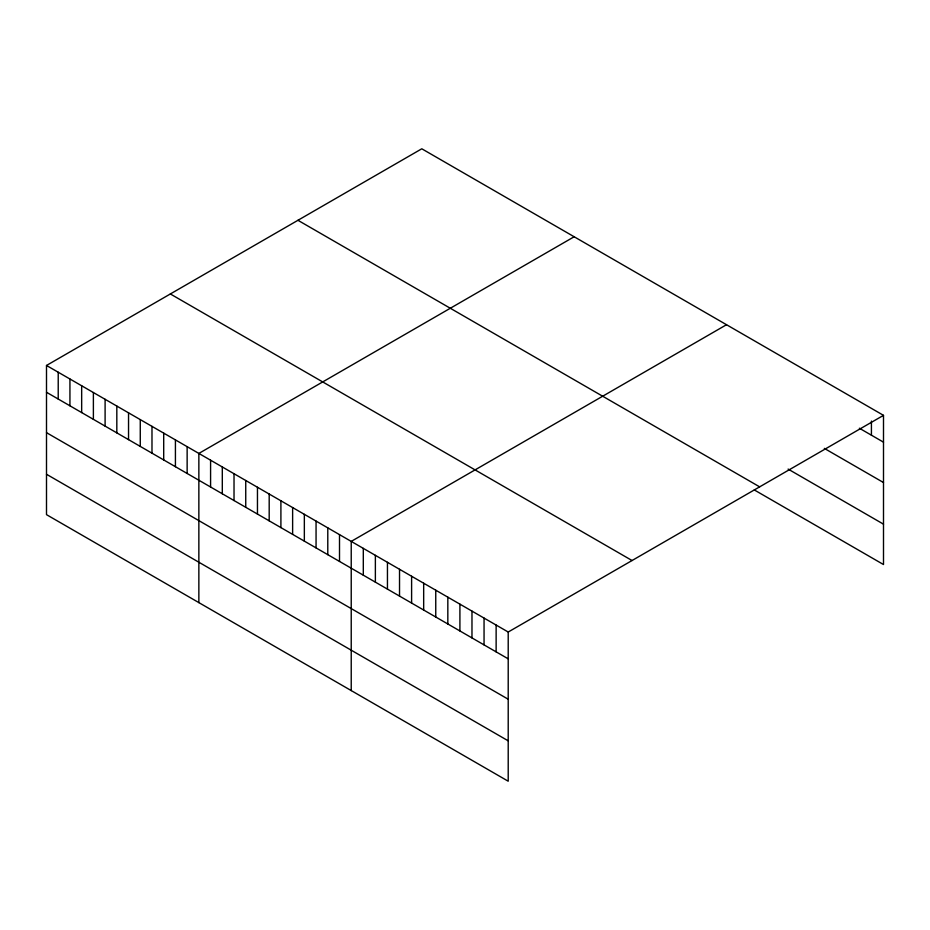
<?xml version="1.0" encoding="UTF-8"?>
<svg xmlns="http://www.w3.org/2000/svg" width="930" height="930" viewBox="0 0 930 930"><rect width="100%" height="100%" fill="white"/><g stroke="black" fill="none" stroke-linecap="round" stroke-linejoin="round"><path stroke-width="1.4" d="M46.5 365.467L508.21 632.028L508.21 781.212L46.5 514.65L46.5 365.467L421.79 148.788L883.5 415.35L883.5 564.533L754.288 489.936M574.159 236.755L198.857 453.433L198.857 602.617M726.516 324.721L351.226 541.4L351.226 690.583M508.21 632.028L883.5 415.35M859.355 428.219L883.5 442.169M824.329 448.388L883.5 482.542M788.105 469.08L883.5 524.16M297.949 220.294L759.647 486.855M170.353 293.961L632.051 560.523M46.5 392.274L508.21 658.835M46.5 432.659L508.21 699.221M46.5 474.265L508.21 740.826M871.422 421.081L871.422 435.194M496.132 625.053L496.132 651.872M484.053 618.078L484.053 644.897M471.975 611.115L471.975 637.922M459.908 604.14L459.908 630.947M447.83 597.165L447.83 623.984M435.752 590.201L435.752 617.009M423.673 583.226L423.673 610.034M411.606 576.251L411.606 603.07M399.528 569.276L399.528 596.095M387.45 562.313L387.45 589.12M375.371 555.338L375.371 582.145M363.305 548.363L363.305 575.182M339.508 534.622L339.508 561.441M327.79 527.856L327.79 554.675M316.06 521.091L316.06 547.909M304.343 514.325L304.343 541.144M292.625 507.559L292.625 534.378M280.906 500.793L280.906 527.612M269.189 494.028L269.189 520.847M257.459 487.262L257.459 514.069M245.741 480.496L245.741 507.303M234.023 473.73L234.023 500.538M222.305 466.965L222.305 493.772M210.587 460.199L210.587 487.006M187.139 446.667L187.139 473.475M175.421 439.89L175.421 466.709M163.703 433.124L163.703 459.943M151.985 426.359L151.985 453.177M140.267 419.593L140.267 446.412M128.538 412.827L128.538 439.646M116.82 406.061L116.82 432.88M105.102 399.296L105.102 426.103M93.384 392.53L93.384 419.337M81.666 385.764L81.666 412.571M69.936 378.998L69.936 405.805M58.218 372.233L58.218 399.04"/></g></svg>
